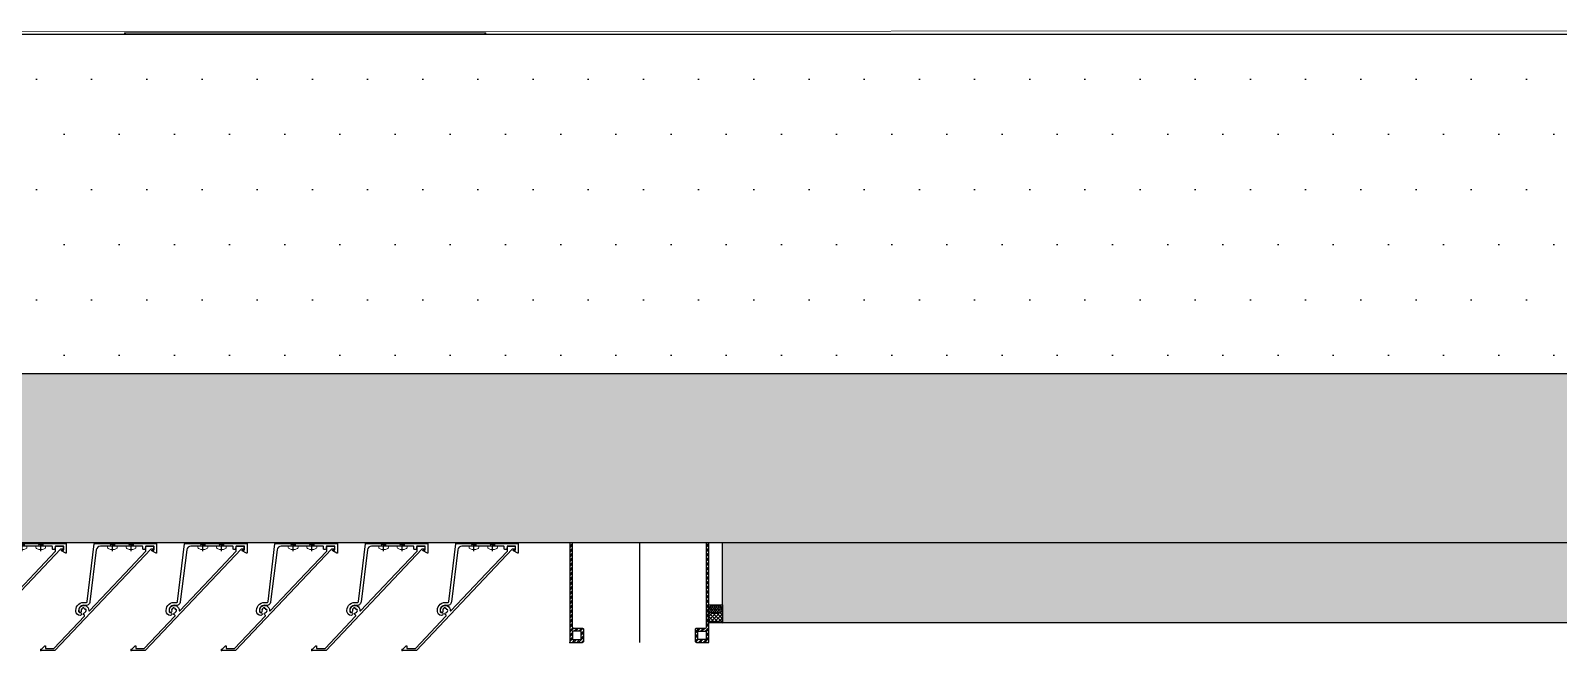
# Model space of a CAD drawing. Header units: millimetres. Extents: x 652937 to 1670132, y 1473552 to 2851037.
# Drawn here: x 706394 to 707492, y 1476758 to 1477204 of the extents above; entities that cross this region are included whole.
import ezdxf

# ---------------------------------------------------------------- set-up
doc = ezdxf.new("R2010")
doc.units = ezdxf.units.MM
doc.set_wipeout_variables(frame=1)
for name, pattern in [('CENTER', [50.8, 31.75, -6.35, 6.35, -6.35]), ('HIDDEN', [0.375, 0.25, -0.125]), ('XKITLINE00', [0]), ('XKITLINE02', [4, 2, -2])]:
    doc.linetypes.add(name, pattern=pattern)
for name, color, linetype in [('000 - CONCRETE_COL_HATCH_', 7, 'Continuous'), ('000 - CONCRETE_COL_WIPEOUT_', 7, 'Continuous'), ('000 - CONCRETE_WALL_MAIN_COLOR_4', 7, 'Continuous'), ('000 - EXISTING_PRECAST_MAIN_COLOR_1', 7, 'Continuous'), ('000 - STRUCTURE_STEEL_ACCESORIES_SUB_COLOR_3', 7, 'Continuous'), ('010 - ASPG_ACCESSORIES_CUT_COLOR_1', 7, 'Continuous'), ('010 - ASPG_ACCESSORIES_HATCH_', 7, 'Continuous'), ('010 - ASPG_ACCESSORIES_MAIN_COLOR_1', 7, 'Continuous'), ('010 - ASPG_ACCESSORIES_SUB_COLOR_1', 7, 'Continuous'), ('010 - ASPG_EXTR_MAIN_COLOR_2', 7, 'Continuous'), ('010 - ASPG_FLASHING_HATCH_', 7, 'Continuous'), ('010 - ASPG_FLASHING_MAIN_COLOR_2', 7, 'Continuous'), ('010 - ASPG_FLASHING_MAIN_COLOR_4', 7, 'Continuous'), ('010 - ASPG_FLASHING_WIPEOUT_', 7, 'Continuous'), ('010 - ASPG_FLASING_WIPEOUT_', 7, 'Continuous'), ('010 - ASPG_FRAMING_CUT_COLOR_4', 7, 'Continuous'), ('010 - ASPG_FRAMING_HATCH_', 7, 'Continuous'), ('010 - ASPG_FRAMING_MAIN_COLOR_2', 7, 'Continuous'), ('010 - ASPG_FRAMING_SUB_COLOR_2', 7, 'Continuous'), ('010 - ASPG_FRAMING_WIPEOUT_', 7, 'Continuous'), ('BOLT & SCREW', 7, 'Continuous'), ('Center Line', 7, 'CENTER'), ('tube-stopper', 7, 'Continuous')]:
    doc.layers.add(name, color=color, linetype=linetype)
for name, color, linetype, plot in [('000 - STRUCTURE_STEEL_ACCESORIES_DEF_SUB', 7, 'Continuous', False), ('010 - ASPG_ACCESSORIES_DEF_SUB', 7, 'Continuous', False), ('010 - ASPG_EXTR_DEF_SUB', 7, 'Continuous', False), ('010 - ASPG_FRAMING_DEF_SUB', 7, 'Continuous', False)]:
    doc.layers.add(name, color=color, linetype=linetype, plot=plot)
for name, color, linetype, lineweight in [('12-GRID', 7, 'CENTER', 13), ('9-SCREW', 7, 'Continuous', 9), ('A-WALL', 7, 'Continuous', 25), ('Bolt', 7, 'Continuous', 0), ('Part', 7, 'Continuous', 0), ('SCREW', 7, 'Continuous', 5)]:
    doc.layers.add(name, color=color, linetype=linetype, lineweight=lineweight)

# ---------------------------------------------------------------- blocks, each defined once
blk = doc.blocks.new('3')
at = {"layer": 'Bolt', "color": 7, "linetype": 'XKITLINE00', "lineweight": 0}
for p, q in [((-192.8902, 12.2237), (-192.8902, 12.1771)), ((-192.9602, 12.1537), (-192.9135, 12.1537)), ((-192.8202, 12.1537), (-192.8668, 12.1537)), ((-192.8902, 12.0837), (-192.8902, 12.1303)), ((-193.4476, 11.9737), (-193.4476, 11.9271)), ((-193.4476, 11.9737), (-193.4476, 11.9271)), ((-193.5176, 11.9037), (-193.471, 11.9037)), ((-193.5176, 11.9037), (-193.471, 11.9037)), ((-193.4476, 11.8337), (-193.4476, 11.8803)), ((-193.4476, 11.8337), (-193.4476, 11.8803)), ((-193.3776, 11.9037), (-193.4242, 11.9037)), ((-193.3776, 11.9037), (-193.4242, 11.9037)), ((-193.4476, 11.6737), (-193.4476, 11.6271)), ((-193.4476, 11.6737), (-193.4476, 11.6271)), ((-193.5176, 11.6037), (-193.471, 11.6037)), ((-193.5176, 11.6037), (-193.471, 11.6037)), ((-193.3776, 11.6037), (-193.4242, 11.6037)), ((-193.3776, 11.6037), (-193.4242, 11.6037)), ((-193.4476, 11.5337), (-193.4476, 11.5803)), ((-193.4476, 11.5337), (-193.4476, 11.5803)), ((-192.8902, 11.4237), (-192.8902, 11.3771)), ((-192.9602, 11.3537), (-192.9135, 11.3537)), ((-192.8902, 11.2837), (-192.8902, 11.3303)), ((-192.8202, 11.3537), (-192.8668, 11.3537))]:
    blk.add_line(p, q, dxfattribs=at)
at = {"layer": 'Bolt', "color": 7, "linetype": 'XKITLINE02', "lineweight": 0}
for p, q in [((-192.8902, 11.6991), (-192.8902, 11.9137)), ((-192.9877, 11.7687), (-192.9877, 11.7937)), ((-192.9252, 11.7387), (-192.9252, 11.7687)), ((-192.8552, 11.7387), (-192.8552, 11.7687)), ((-192.7927, 11.7687), (-192.7927, 11.7937))]:
    blk.add_line(p, q, dxfattribs=at)
at = {"layer": 'Part', "color": 7, "linetype": 'HIDDEN', "lineweight": 0, "ltscale": 5}
for p, q in [((-193.7217, 17.1122), (-193.7213, 10.3788)), ((-193.1767, 17.1122), (-193.1763, 10.3788))]:
    blk.add_line(p, q, dxfattribs=at)
at = {"layer": 'Part', "color": 7, "linetype": 'HIDDEN', "lineweight": 0}
for p, q in [((-193.2652, 12.4037), (-193.1652, 12.3037)), ((-193.1652, 11.2037), (-193.2652, 11.1037))]:
    blk.add_line(p, q, dxfattribs=at)
at = {"layer": 'Part', "color": 7, "lineweight": 0}
for p, q in [((-192.6152, 12.3037), (-192.5152, 12.4037)), ((-193.0402, 11.7937), (-192.7402, 11.7937)), ((-192.5152, 11.1037), (-192.6152, 11.2037))]:
    blk.add_line(p, q, dxfattribs=at)
at = {"layer": 'Part', "color": 7, "linetype": 'XKITLINE02', "lineweight": 0}
for p, q in [((-193.7476, 11.7687), (-193.1652, 11.7687)), ((-193.2832, 11.7687), (-193.2832, 11.7387)), ((-193.0402, 11.7687), (-192.7402, 11.7687)), ((-193.7476, 11.7387), (-193.1652, 11.7387))]:
    blk.add_line(p, q, dxfattribs=at)
at = {"layer": 'Part', "color": 7, "lineweight": 0}
for points in [[(-193.7613, 10.3788), (-193.7617, 17.1122), (-193.1367, 17.1122), (-193.1363, 10.3788)], [(-193.1652, 11.2037), (-193.1652, 12.3037), (-192.6152, 12.3037), (-192.6152, 11.2037)], [(-192.6802, 12.0037), (-192.6802, 11.7687), (-193.1002, 11.7687), (-193.1002, 12.0037), (-193.1402, 12.0037), (-193.1402, 11.5037), (-193.1002, 11.5037), (-193.1002, 11.7387), (-192.6802, 11.7387), (-192.6802, 11.5037), (-192.6402, 11.5037), (-192.6402, 12.0037)]]:
    blk.add_lwpolyline(points, close=True, dxfattribs=at)
at = {"layer": 'Part', "color": 7, "linetype": 'HIDDEN', "lineweight": 0}
blk.add_lwpolyline([(-193.1367, 11.1037), (-193.2652, 11.1037), (-193.2652, 12.4037), (-193.1366, 12.4037)], dxfattribs=at)
at = {"layer": 'Part', "color": 7, "lineweight": 0}
for points in [[(-193.1366, 12.4037), (-192.5152, 12.4037), (-192.5152, 11.1037), (-193.1367, 11.1037)], [(-192.7402, 11.7687), (-192.7402, 12.0687), (-193.0402, 12.0687), (-193.0402, 11.7687)]]:
    blk.add_lwpolyline(points, dxfattribs=at)
at = {"layer": 'Part', "color": 7, "linetype": 'XKITLINE02', "lineweight": 0}
blk.add_lwpolyline([(-193.1652, 11.5037), (-193.7476, 11.5037), (-193.7476, 12.0037), (-193.1652, 12.0037)], dxfattribs=at)
blk = doc.blocks.new('*U8395')
at = {"color": 7}
blk.add_wipeout([(740, 75), (740, -75), (-740, -75), (-740, 75)], dxfattribs=at).dxf.layer = '000 - CONCRETE_COL_WIPEOUT_'
at = {"layer": '000 - CONCRETE_COL_HATCH_'}
h = blk.add_hatch(dxfattribs=at)
h.set_pattern_fill('AR-CONC', scale=0.05, style=0)
h.paths.add_polyline_path([(-740, -75), (-740, 75), (740, 75), (740, -75)])
at = {"layer": '000 - CONCRETE_WALL_MAIN_COLOR_4', "color": 7}
blk.add_lwpolyline([(-740, -75), (-740, 75), (740, 75), (740, -75), (-740, -75)], close=True, dxfattribs=at)
blk = doc.blocks.new('W-1-PP18-ST_ENT3_REV02_20260413-050421_PP18_ENT3_MAIN_PLAN')
at = {"layer": '000 - EXISTING_PRECAST_MAIN_COLOR_1', "color": 7, "linetype": 'HIDDEN', "lineweight": 0, "ltscale": 8}
for p, q in [((6963.7, -15500), (6763.7, -15500)), ((6763.7, -15500), (6763.7, -15700)), ((6963.7, -15700), (6963.7, -15500)), ((6888.7, -15585), (6838.7, -15585)), ((6838.7, -15585), (6838.7, -15725)), ((6843.7, -15585), (6843.7, -15725)), ((6888.7, -15585), (6888.7, -15725)), ((6763.7, -15700), (6963.7, -15700)), ((6763.7, -15735), (6763.7, -15725)), ((6763.7, -15725), (6963.7, -15725)), ((6888.7, -15725), (6838.7, -15725)), ((6963.7, -15735), (6963.7, -15725)), ((6763.7, -15735), (6963.7, -15735))]:
    blk.add_line(p, q, dxfattribs=at)
at = {"layer": 'A-WALL', "color": 7, "lineweight": 13}
blk.add_lwpolyline([(5167.1, -15449.9), (8202.6, -15449.1)], dxfattribs=at)
at = {"layer": 'A-WALL', "color": 7, "linetype": 'HIDDEN', "lineweight": 13, "ltscale": 8}
blk.add_lwpolyline([(8202.5, -15699.9), (5167.4, -15700)], dxfattribs=at)
at = {"layer": 'Part', "color": 7, "linetype": 'HIDDEN', "lineweight": 0, "ltscale": 8}
blk.add_lwpolyline([(8043.7, -15875), (6563.7, -15875), (6563.7, -15725), (8043.7, -15725)], close=True, dxfattribs=at)
at = {"color": 7, "xscale": 200.000000000001, "yscale": 200.000000000001, "zscale": 200.000000000001, "rotation": 90}
blk.add_blockref('3', (8614.4, 23052.3), dxfattribs=at)
at = {"color": 7}
blk.add_blockref('*U8395', (7303.7, -15800), dxfattribs=at)
blk = doc.blocks.new('*U9351')
at = {"layer": '12-GRID', "color": 7, "linetype": 'CENTER'}
for p, q in [((0, -6.2), (0, 2.2)), ((-4.2, -2), (4.2, -2))]:
    blk.add_line(p, q, dxfattribs=at)
at = {"layer": 'BOLT & SCREW', "color": 7}
for p, q in [((-0.6, -1.8), (-1.8, -1.6)), ((-0.6, -2.2), (-1.8, -2.4)), ((-0.5, -1.8), (-0.9, -1.6)), ((-0.5, -2.2), (-0.9, -2.4)), ((-0.2, -1.4), (-0.4, -0.2)), ((-0.2, -1.5), (-0.4, -1.1)), ((-0.2, -2.5), (-0.4, -2.9)), ((-0.2, -2.6), (-0.4, -3.8)), ((0.2, -1.4), (0.4, -0.2)), ((0.2, -1.5), (0.4, -1.1)), ((0.4, -2.9), (0.2, -2.5)), ((0.2, -2.6), (0.4, -3.8)), ((0.5, -1.8), (0.9, -1.6)), ((0.5, -2.2), (0.9, -2.4)), ((0.6, -1.8), (1.8, -1.6)), ((0.6, -2.2), (1.8, -2.4))]:
    blk.add_line(p, q, dxfattribs=at)
for points in [[(-1.8, -1.6), (-0.9, -1.6, 0.414214), (-0.4, -1.1), (-0.4, -0.2), (0.4, -0.2), (0.4, -1.1, 0.414214), (0.9, -1.6), (1.8, -1.6), (1.8, -2.4), (0.9, -2.4, 0.414214), (0.4, -2.9), (0.4, -3.8), (-0.4, -3.8), (-0.4, -2.9, 0.414214), (-0.9, -2.4), (-1.8, -2.4)], [(0.2, -2.5, -0.414214), (0.5, -2.2), (0.6, -2.2), (0.6, -1.8), (0.5, -1.8, -0.414214), (0.2, -1.5), (0.2, -1.4), (-0.2, -1.4), (-0.2, -1.5, -0.414214), (-0.5, -1.8), (-0.6, -1.8), (-0.6, -2.2), (-0.5, -2.2, -0.414214), (-0.2, -2.5), (-0.2, -2.6), (0.2, -2.6)]]:
    blk.add_lwpolyline(points, format="xyb", close=True, dxfattribs=at)
blk.add_circle((0, -2), 3.5, dxfattribs=at)
blk = doc.blocks.new('000_ASPG_TYP_FILES_20260218-010703_FRAME_EXTR_')
at = {"layer": '010 - ASPG_FRAMING_HATCH_'}
h = blk.add_hatch(dxfattribs=at)
h.set_pattern_fill('ANSI32', scale=0.1, angle=180)
edge = h.paths.add_edge_path()
edge.add_line((2, 16), (2, 2))
edge.add_line((2, 2), (39.7, 2))
edge.add_arc((39.7, 1.7), 0.3, 0, 90, ccw=False)
edge.add_line((40, 1.7), (40, 0.3))
edge.add_arc((39.7, 0.3), 0.3, -90, 0, ccw=False)
edge.add_line((39.7, 0), (0.3, 0))
edge.add_arc((0.3, 0.3), 0.3, 180, 270, ccw=False)
edge.add_line((0, 0.3), (0, 17.7))
edge.add_arc((0.3, 17.7), 0.3, 90, 180, ccw=False)
edge.add_line((0.3, 18), (22.6, 18))
edge.add_arc((22.6, 18.5), 0.5, 270, 380.2095)
edge.add_arc((26.2, 19.8), 3.35, 182.0638, 200.2095, ccw=False)
edge.add_arc((23.6, 19.7), 0.76, 2.0638, 182.0638, ccw=False)
edge.add_arc((26.2, 19.8), 1.83, 182.0638, 447.9362)
edge.add_arc((26.3, 22.4), 0.76, 87.9362, 267.9362, ccw=False)
edge.add_arc((26.2, 19.8), 3.35, 69.7905, 87.9362, ccw=False)
edge.add_arc((27.5, 23.4), 0.5, 249.7905, 360)
edge.add_line((28, 23.4), (28, 26.7))
edge.add_line((28, 26.7), (28.5, 27.2))
edge.add_line((28.5, 27.2), (28, 27.7))
edge.add_line((28, 27.7), (28, 38.6))
edge.add_line((28, 38.6), (28.5, 39.1))
edge.add_line((28.5, 39.1), (28, 39.6))
edge.add_line((28, 39.6), (28, 42.9))
edge.add_arc((27.5, 42.9), 0.5, 0, 110.2095)
edge.add_arc((26.2, 46.5), 3.35, 272.0638, 290.2095, ccw=False)
edge.add_arc((26.3, 43.9), 0.76, 92.0638, 272.0638, ccw=False)
edge.add_arc((26.2, 46.5), 1.83, 272.0638, 537.9362)
edge.add_arc((23.6, 46.6), 0.76, 177.9362, 357.9362, ccw=False)
edge.add_arc((26.2, 46.5), 3.35, 159.7905, 177.9362, ccw=False)
edge.add_arc((22.6, 47.8), 0.5, 339.7905, 450)
edge.add_line((22.6, 48.3), (0.3, 48.3))
edge.add_arc((0.3, 48.6), 0.3, 180, 270, ccw=False)
edge.add_line((0, 48.6), (0, 60))
edge.add_arc((0.3, 60), 0.3, 90, 180, ccw=False)
edge.add_line((0.3, 60.3), (5, 60.3))
edge.add_line((5, 60.3), (5, 65))
edge.add_arc((5.3, 65), 0.3, 90, 180, ccw=False)
edge.add_line((5.3, 65.3), (30, 65.3))
edge.add_line((30, 65.3), (30, 63.6))
edge.add_arc((29.7, 63.6), 0.3, -90, 0, ccw=False)
edge.add_line((29.7, 63.3), (7.3, 63.3))
edge.add_arc((7.3, 63), 0.3, 90, 180)
edge.add_line((7, 63), (7, 58.3))
edge.add_line((7, 58.3), (2.3, 58.3))
edge.add_arc((2.3, 58), 0.3, 90, 180)
edge.add_line((2, 58), (2, 50.6))
edge.add_arc((2.3, 50.6), 0.3, 180, 270)
edge.add_line((2.3, 50.3), (29.7, 50.3))
edge.add_arc((29.7, 50), 0.3, 0, 90, ccw=False)
edge.add_line((30, 50), (30, 26.7))
edge.add_line((30, 26.7), (30, 16.3))
edge.add_arc((29.7, 16.3), 0.3, -90, 0, ccw=False)
edge.add_line((29.7, 16), (2, 16))
at = {"layer": '010 - ASPG_FRAMING_CUT_COLOR_4', "color": 7}
blk.add_lwpolyline([(2, 16), (2, 2), (39.7, 2, -0.414214), (40, 1.7), (40, 0.3, -0.414214), (39.7, 0), (0.3, 0, -0.414214), (0, 0.3), (0, 17.7, -0.414214), (0.3, 18), (22.6, 18, 0.52173), (23, 18.7, -0.079342), (22.8, 19.7, -1), (24.3, 19.8, 2.296346), (26.2, 21.7, -1), (26.3, 23.2, -0.079342), (27.3, 23, 0.52173), (28, 23.4), (28, 26.7), (28.5, 27.2), (28, 27.7), (28, 38.6), (28.5, 39.1), (28, 39.6), (28, 42.9, 0.52173), (27.3, 43.3, -0.079342), (26.3, 43.1, -1), (26.2, 44.6, 2.296346), (24.3, 46.5, -1), (22.8, 46.6, -0.079342), (23, 47.6, 0.52173), (22.6, 48.3), (0.3, 48.3, -0.414214), (0, 48.6), (0, 60, -0.414214), (0.3, 60.3), (5, 60.3), (5, 65, -0.414214), (5.3, 65.3), (30, 65.3), (30, 63.6, -0.414214), (29.7, 63.3), (7.3, 63.3, 0.414214), (7, 63), (7, 58.3), (2.3, 58.3, 0.414214), (2, 58), (2, 50.6, 0.414214), (2.3, 50.3), (29.7, 50.3, -0.414214), (30, 50), (30, 26.7), (30, 16.3, -0.414214), (29.7, 16)], format="xyb", close=True, dxfattribs=at)
at = {"color": 7}
for p in [(26.2, 48.5), (26.2, 21.8)]:
    blk.add_blockref('*U9351', p, dxfattribs=at)
blk = doc.blocks.new('000_ASPG_TYP_FILES_FRAMING_EXTR_BREAKLINE_TYPE_2')
at = {"layer": '010 - ASPG_FRAMING_HATCH_', "transparency": 33554585}
h = blk.add_hatch(dxfattribs=at)
h.set_pattern_fill('ANSI32', scale=0.25)
h.paths.add_polyline_path([(131, 91, 0.414214), (132, 90), (140, 90, 0.414214), (141, 91), (141, 100), (2, 100), (2, 125), (0, 125), (0, 99, 0.414214), (1, 98), (63, 98, -0.414214), (64, 97), (64, 3, -0.414214), (63, 2), (0, 2), (0, 0), (141, 0), (141, 9, 0.414214), (140, 10), (132, 10, 0.414214), (131, 9), (131, 3, -0.414214), (130, 2), (67, 2, -0.414214), (66, 3), (66, 97, -0.414214), (67, 98), (130, 98, -0.414214), (131, 97)])
h.paths.add_polyline_path([(133, 92), (133, 98), (139, 98), (139, 92)], flags=16)
h.paths.add_polyline_path([(133, 8), (139, 8), (139, 2), (133, 2)], flags=16)
at = {"layer": '010 - ASPG_FRAMING_HATCH_'}
h = blk.add_hatch(dxfattribs=at)
h.set_pattern_fill('ANSI37', scale=0.595498, angle=-90)
h.set_pattern_definition([(315, (1257419.1929, -519973.9224), (1.3369313545, 1.3369313545), []), (45, (1257419.1929, -519973.9224), (-1.3369313545, 1.3369313545), [])])
edge = h.paths.add_edge_path()
edge.add_ellipse((11.5, 105), major_axis=(0, -5), ratio=0.644482, start_angle=180, end_angle=360, ccw=False)
edge.add_line((11.5, 110), (2, 110))
edge.add_arc((-7.9, 105), 11.1, -26.7963, 26.7963, ccw=False)
edge.add_line((2, 100), (11.5, 100))
h = blk.add_hatch(dxfattribs=at)
h.set_pattern_fill('HONEY', scale=0.238199, angle=-90)
h.set_pattern_definition([(270, (1257419.4425, -519993.9224), (0.65495992507, -1.1344238721), [0.7562825814, -1.5125651628]), (30, (1257419.4425, -519993.9224), (0.65495992936, 1.1344238696), [0.7562825814, -1.5125651628]), (330, (1257419.4425, -519993.9224), (1.30991985442, -2.48e-09), [-1.5125651628, 0.7562825814])])
edge = h.paths.add_edge_path()
edge.add_ellipse((11.8, 105), major_axis=(0, -5), ratio=0.644482, start_angle=0, end_angle=360, ccw=False)
h = blk.add_hatch(dxfattribs=at)
h.set_pattern_fill('HONEY', scale=0.238199, angle=-90)
h.set_pattern_definition([(270, (1257419.24324, -519991.6224), (0.65495992507, -1.1344238721), [0.7562825814, -1.5125651628]), (30, (1257419.24324, -519991.6224), (0.65495992936, 1.1344238696), [0.7562825814, -1.5125651628]), (330, (1257419.24324, -519991.6224), (1.30991985442, -2.48e-09), [-1.5125651628, 0.7562825814])])
edge = h.paths.add_edge_path()
edge.add_ellipse((57.5, 105), major_axis=(0, -5), ratio=0.644482, start_angle=0, end_angle=360)
h = blk.add_hatch(dxfattribs=at)
h.set_pattern_fill('ANSI37', scale=0.595498, angle=-90)
h.set_pattern_definition([(315, (1257419.4929, -519971.6224), (1.3369313545, 1.3369313545), []), (45, (1257419.4929, -519971.6224), (-1.3369313545, 1.3369313545), [])])
edge = h.paths.add_edge_path()
edge.add_ellipse((57.8, 105), major_axis=(0, -5), ratio=0.644482, start_angle=0, end_angle=180)
edge.add_line((57.8, 110), (62, 110))
edge.add_arc((62, 110.3), 0.3, -90, 0)
edge.add_line((62.3, 110.3), (62.3, 111))
edge.add_line((62.3, 111), (61.8, 111.5))
edge.add_line((61.8, 111.5), (62.3, 112))
edge.add_line((62.3, 112), (61.8, 112.5))
edge.add_line((61.8, 112.5), (62.3, 113))
edge.add_line((62.3, 113), (61.8, 113.5))
edge.add_line((61.8, 113.5), (62.3, 114))
edge.add_line((62.3, 114), (62.3, 115))
edge.add_line((62.3, 115), (63.3, 115))
edge.add_line((63.3, 115), (63.8, 115.5))
edge.add_line((63.8, 115.5), (64.3, 115))
edge.add_line((64.3, 115), (64.8, 115.5))
edge.add_line((64.8, 115.5), (65.3, 115))
edge.add_line((65.3, 115), (65.8, 115.5))
edge.add_line((65.8, 115.5), (66.3, 115))
edge.add_line((66.3, 115), (67, 115))
edge.add_arc((67, 115.3), 0.3, -90, 0)
edge.add_line((67.3, 115.3), (67.3, 110))
edge.add_arc((77.2, 105), 11.1, 153.2037, 206.7963)
edge.add_line((67.3, 100), (57.8, 100))
at = {"color": 7}
blk.add_point((141, 100), dxfattribs=at)
at = {"layer": '010 - ASPG_FRAMING_CUT_COLOR_4', "color": 7}
blk.add_lwpolyline([(0, 0), (0, 2), (63, 2, 0.414214), (64, 3), (64, 97, 0.414214), (63, 98), (1, 98, -0.414214), (0, 99), (0, 125), (2, 125), (2, 100), (141, 100), (141, 91, -0.414214), (140, 90), (132, 90, -0.414214), (131, 91), (131, 97, 0.414214), (130, 98), (67, 98, 0.414214), (66, 97), (66, 3, 0.414214), (67, 2), (130, 2, 0.414214), (131, 3), (131, 9, -0.414214), (132, 10), (140, 10, -0.414214), (141, 9), (141, 0)], format="xyb", close=True, dxfattribs=at)
for points in [[(139, 98), (139, 92), (133, 92), (133, 98)], [(139, 2), (139, 8), (133, 8), (133, 2)]]:
    blk.add_lwpolyline(points, close=True, dxfattribs=at)
at = {"layer": '010 - ASPG_FRAMING_DEF_SUB', "color": 7, "transparency": 33554457}
blk.add_line((0, 50), (141, 50), dxfattribs=at)
for points in [[(2, 100), (15, 100), (15, 110), (2, 110)], [(54.3, 100), (67.3, 100), (67.3, 115.5), (54.3, 115.5)]]:
    blk.add_lwpolyline(points, close=True, dxfattribs=at)
at = {"layer": '010 - ASPG_FRAMING_SUB_COLOR_2', "color": 7}
for points in [[(11.8, 100), (2, 100, 0.238199), (2, 110), (11.8, 110)], [(57.5, 100), (67.3, 100, -0.238199), (67.3, 110), (67.3, 115.3, -0.414214), (67, 115), (66.3, 115), (65.8, 115.5), (65.3, 115), (64.8, 115.5), (64.3, 115), (63.8, 115.5), (63.3, 115), (62.3, 115), (62.3, 114), (61.8, 113.5), (62.3, 113), (61.8, 112.5), (62.3, 112), (61.8, 111.5), (62.3, 111), (62.3, 110.3, -0.414214), (62, 110), (57.5, 110)]]:
    blk.add_lwpolyline(points, format="xyb", dxfattribs=at)
at = {"layer": '010 - ASPG_FRAMING_SUB_COLOR_2', "color": 7, "extrusion": (0, 0, -1)}
blk.add_ellipse((11.8, 105), major_axis=(0, -5), ratio=0.644482, dxfattribs=at)
at = {"layer": '010 - ASPG_FRAMING_SUB_COLOR_2', "color": 7}
blk.add_ellipse((57.5, 105), major_axis=(0, -5), ratio=0.644482, dxfattribs=at)
blk = doc.blocks.new('PZG35-9D5')
at = {"layer": 'Center Line', "color": 7}
blk.add_line((0, 3.7), (0, -10.5), dxfattribs=at)
at = {"layer": 'SCREW', "color": 7}
for p, q in [((-1.4, 0), (-1.4, -1.1)), ((1.4, 0), (1.4, -0.6)), ((-1.9, -1.4), (1.9, -0.9)), ((-1.9, -1.4), (-1.4, -1.1)), ((-1.9, -1.4), (-1.4, -1.7)), ((-1.9, -2.7), (1.9, -2.2)), ((-1.9, -2.7), (-1.4, -2.4)), ((-1.9, -2.7), (-1.4, -3)), ((-1.9, -4), (-1.4, -3.7)), ((-1.9, -4), (-1, -3.9)), ((-1.9, -4), (-1.4, -4.3)), ((-1.4, -1.1), (1.4, -0.6)), ((-1.4, -1.7), (1.4, -1.2)), ((-1.4, -1.7), (-1.4, -2.4)), ((-1.4, -2.4), (1.4, -1.9)), ((-1.4, -3), (1.4, -2.5)), ((-1.4, -3), (-1.4, -3.7)), ((-1.4, -3.7), (-0.8, -3.6)), ((-1.4, -4.3), (-1.4, -8.1)), ((-1.4, -4.3), (-1.2, -4.3)), ((0, -9.5), (-1.4, -8.1)), ((0, -9.5), (1.4, -8.1)), ((0.6, -3.3), (1.4, -3.2)), ((0.7, -3.7), (1.9, -3.5)), ((0.7, -3.9), (1.4, -3.8)), ((0.7, -4.6), (1.4, -4.5)), ((0.7, -5), (1.9, -4.8)), ((0.7, -5.2), (1.4, -5.1)), ((1.9, -0.9), (1.4, -0.6)), ((1.9, -0.9), (1.4, -1.2)), ((1.4, -1.2), (1.4, -1.9)), ((1.9, -2.2), (1.4, -1.9)), ((1.9, -2.2), (1.4, -2.5)), ((1.4, -2.5), (1.4, -3.2)), ((1.9, -3.5), (1.4, -3.2)), ((1.9, -3.5), (1.4, -3.8)), ((1.4, -3.8), (1.4, -4.5)), ((1.9, -4.8), (1.4, -4.5)), ((1.9, -4.8), (1.4, -5.1)), ((1.4, -5.1), (1.4, -8.1))]:
    blk.add_line(p, q, dxfattribs=at)
blk.add_lwpolyline([(0, -9.5), (0.7, -5.2), (0.7, -3.6, 0.417657), (0.4, -3.3, 0.108102), (-0.8, -3.6), (-1.4, -4.7)], format="xyb", dxfattribs=at)
blk = doc.blocks.new('*U9352')
at = {"layer": 'SCREW', "color": 7}
blk.add_lwpolyline([(3, 1.8, 0.09906), (0.8, 2.5), (0.8, 2.3), (-0.8, 2.3), (-0.8, 2.5, 0.09906), (-3, 1.8, 0.266588), (-3.5, 1), (-3.5, 0.2, 0.414214), (-3.3, 0), (3.3, 0, 0.414214), (3.5, 0.2), (3.5, 1, 0.266588)], format="xyb", close=True, dxfattribs=at)
blk.add_blockref('PZG35-9D5', (0, 0), dxfattribs=at)
blk = doc.blocks.new('*U9355')
at = {"color": 7}
blk.add_point((0, 0), dxfattribs=at)
at = {"layer": '010 - ASPG_ACCESSORIES_MAIN_COLOR_1', "color": 7}
blk.add_lwpolyline([(-39.7, -0.6, 0.414214), (-40, -0.9), (-40, -7.4, 0.57735), (-39.7, -7.6), (-36.6, -5.8, 0.767327), (-36.8, -5.3), (-37.9, -5.3, -0.414214), (-38.2, -5), (-38.2, -2.8, -0.414214), (-38, -2.6), (-32.2, -2.6, -0.388879), (-32, -2.8), (-31.8, -4.3, 0.388879), (-31.3, -4.8), (-30.3, -4.8, 0.414214), (-30, -4.5), (-30, -2.9, -0.414214), (-29.7, -2.6), (0.4, -2.6, -0.378969), (3.4, -5.2), (8, -42.5, 0.446593), (11.6, -45.1, -0.489802), (16.1, -48.7), (16.1, -49.4, -0.18248), (15.8, -50, -0.267949), (15.3, -50.2, 1.122115), (15.1, -52.3, 0.405004), (18.1, -49.4), (18.1, -48.7, 0.489805), (11.2, -43.1, -0.446597), (9.9, -42.3), (4.9, -0.8, 0.364176), (4.6, -0.6)], format="xyb", close=True, dxfattribs=at)
at = {"layer": '010 - ASPG_EXTR_DEF_SUB', "color": 7}
for p in [(-40, -0.5), (43.4, -76.9), (43.4, -77.5)]:
    blk.add_point(p, dxfattribs=at)
at = {"layer": '010 - ASPG_EXTR_MAIN_COLOR_2', "color": 7}
blk.add_lwpolyline([(11.4, -48.2), (11.5, -47.4), (12.2, -47.6), (12.3, -46.8, -0.535538), (14.2, -49.2, 0.991572), (15.7, -49.6, 1.157025), (8.8, -48.8, -0.688558), (8.3, -49), (-17.1, -22.2), (-32.3, -6.1), (-32.3, -2.9, 0.414312), (-32.6, -2.6), (-37.5, -2.6, 0.414116), (-37.8, -2.9), (-37.8, -4.3, 0.414214), (-37.5, -4.6), (-36, -4.6, -0.205895), (-35.8, -4.7), (33.2, -77.5), (43.1, -77.5, 0.668179), (43.4, -77), (40.5, -74.2, 0.668179), (40, -74.4), (40, -76), (33.9, -76), (11.9, -52.8, -0.558354), (12.1, -52, 0.766275), (12, -50.4, -0.438583), (10.7, -48.1)], format="xyb", close=True, dxfattribs=at)
at = {"layer": 'SCREW', "color": 7, "rotation": 180}
for p in [(-21.6, -2.5), (-8.2, -2.5)]:
    blk.add_blockref('*U9352', p, dxfattribs=at)
blk = doc.blocks.new('*U6673')
at = {"color": 7}
blk.add_wipeout([(1654, 4), (60, 4), (60, 69.3), (1654, 69.3)], dxfattribs=at).dxf.layer = '010 - ASPG_FRAMING_WIPEOUT_'
at = {"layer": '010 - ASPG_FRAMING_MAIN_COLOR_2', "color": 7}
blk.add_lwpolyline([(1624, 69.3), (90, 69.3), (90, 6), (1624, 6)], close=True, dxfattribs=at)
at = {"layer": '010 - ASPG_FRAMING_SUB_COLOR_2', "color": 7}
for points in [[(1654, 4), (60, 4), (60, 69.3), (1654, 69.3)], [(60, 2), (60, 4), (1654, 4), (1654, 2)]]:
    blk.add_lwpolyline(points, close=True, dxfattribs=at)
at = {"color": 7}
for name, p, rotation in [('*U9355', (1261.8, 69.3), 180), ('*U9355', (1326.8, 69.3), 180), ('*U9355', (1391.8, 69.3), 180), ('*U9355', (1456.8, 69.3), 180), ('*U9355', (1521.8, 69.3), 180), ('*U9355', (1586.8, 69.3), 180), ('000_ASPG_TYP_FILES_FRAMING_EXTR_BREAKLINE_TYPE_2', (1764, 0), 89.99999999999999)]:
    blk.add_blockref(name, p, dxfattribs=dict(at, rotation=rotation))
at = {"color": 7, "xscale": -1}
blk.add_blockref('000_ASPG_TYP_FILES_20260218-010703_FRAME_EXTR_', (1654, 4), dxfattribs=at)
blk = doc.blocks.new('W-1-PP18-ST_ENT3_REV02_20260413-054934_PP18_ENT3_ASPG_MAIN_PL')
at = {"color": 7, "xscale": -1, "rotation": 180}
blk.add_blockref('*U6673', (4790, -15748), dxfattribs=at)
blk = doc.blocks.new('010 - ASPG_ACCESSORIES_SLICON_SEALANT_CUT-VIEW')
at = {"layer": '010 - ASPG_ACCESSORIES_HATCH_'}
h = blk.add_hatch(dxfattribs=at)
h.set_pattern_fill('HONEY', scale=0.238199)
h.set_pattern_definition([(360, (-201291.0811, 911815.7646), (1.1344238721, 0.65495992507), [0.7562825814, -1.5125651628]), (120, (-201291.0811, 911815.7646), (-1.1344238696, 0.65495992936), [0.7562825814, -1.5125651628]), (60, (-201291.0811, 911815.7646), (2.5e-09, 1.30991985442), [-1.5125651628, 0.7562825814])])
edge = h.paths.add_edge_path()
edge.add_ellipse((-9.8, -5), major_axis=(0, -5), ratio=0.644482, start_angle=0, end_angle=360)
h = blk.add_hatch(dxfattribs=at)
h.set_pattern_fill('ANSI37', scale=0.595498)
h.set_pattern_definition([(45, (-201311.081, 911815.515), (-1.3369313545, 1.3369313545), []), (135, (-201311.081, 911815.515), (-1.3369313545, -1.3369313545), [])])
edge = h.paths.add_edge_path()
edge.add_ellipse((-9.5, -5), major_axis=(0, -5), ratio=0.644482, start_angle=0, end_angle=180)
edge.add_line((-9.5, 0), (0, 0))
edge.add_arc((9.9, -5), 11.1, 513.2037, 566.7963)
edge.add_line((0, -10), (-9.5, -10))
at = {"layer": '010 - ASPG_ACCESSORIES_CUT_COLOR_1', "color": 7}
blk.add_ellipse((-9.8, -5), major_axis=(0, -5), ratio=0.644482, dxfattribs=at)
at = {"layer": '010 - ASPG_ACCESSORIES_DEF_SUB', "color": 7, "transparency": 33554457}
blk.add_lwpolyline([(0, -10), (-13, -10), (-13, 0), (0, 0)], close=True, dxfattribs=at)
at = {"layer": '010 - ASPG_FRAMING_SUB_COLOR_2', "color": 7}
blk.add_lwpolyline([(-9.8, -10), (0, -10, -0.238199), (0, 0), (-9.8, 0)], format="xyb", dxfattribs=at)
blk = doc.blocks.new('*U8431')
at = {"layer": '12-GRID', "color": 7, "linetype": 'CENTER'}
blk.add_line((0, 6.1), (0, -18.2), dxfattribs=at)
at = {"layer": 'BOLT & SCREW', "color": 7}
for p, q in [((-5.5, 0.5), (-5.5, 0)), ((5.5, 0), (-5.5, 0)), ((-5.2, 0.9), (-4.2, 1.2)), ((5.2, 0.9), (-5.2, 0.9)), ((-4.2, 5), (-4.2, 1.2)), ((4.2, 1.2), (-4.2, 1.2)), ((3.1, 5.5), (-3.1, 5.5)), ((-2.6, 0.9), (-2.1, 1.2)), ((-2.1, 5), (-2.1, 1.2)), ((-2.1, -1.5), (-2.1, 0)), ((2.1, 5), (2.1, 1.2)), ((2.4, 0.9), (2.1, 1.2)), ((2.1, -1), (2.1, 0)), ((4.2, 5), (4.2, 1.2)), ((5.2, 0.9), (4.2, 1.2)), ((5.5, 0.5), (5.5, 0)), ((-2.7, -1.9), (2.7, -1.4)), ((-2.7, -1.9), (-2.1, -1.5)), ((-2.7, -1.9), (-2.1, -2.3)), ((-2.7, -3.7), (2.7, -3.2)), ((-2.7, -3.7), (-2.1, -3.3)), ((-2.7, -3.7), (-2.1, -4.1)), ((-2.7, -5.5), (2.7, -5)), ((-2.7, -5.5), (2.7, -5)), ((-2.7, -5.5), (-2.1, -5.1)), ((-2.7, -5.5), (-2.1, -5.1)), ((-2.7, -5.5), (-2.1, -5.9)), ((-2.7, -5.5), (-2.1, -5.9)), ((-2.7, -7.3), (2.7, -6.8)), ((-2.7, -7.3), (-2.1, -6.9)), ((-2.7, -7.3), (-2.1, -7.7)), ((-2.7, -9.1), (-2.1, -8.7)), ((-2.7, -9.1), (-1.6, -9)), ((-2.7, -9.1), (-2.1, -9.5)), ((-2.7, -10.9), (-2.1, -10.5)), ((-2.7, -10.9), (-1.8, -10.8)), ((-2.7, -10.9), (-2.1, -11.3)), ((-2.1, -1.5), (2.1, -1)), ((-2.1, -2.3), (2.1, -1.8)), ((-2.1, -3.3), (-2.1, -2.3)), ((-2.1, -3.3), (2.1, -2.8)), ((-2.1, -4.1), (2.1, -3.6)), ((-2.1, -5.1), (-2.1, -4.1)), ((-2.1, -5.1), (2.1, -4.6)), ((-2.1, -5.1), (2.1, -4.6)), ((-2.1, -5.9), (2.1, -5.4)), ((-2.1, -5.9), (2.1, -5.4)), ((-2.1, -6.9), (-2.1, -5.9)), ((-2.1, -6.9), (-2.1, -5.9)), ((-2.1, -6.9), (2.1, -6.4)), ((-2.1, -7.7), (2.1, -7.2)), ((-2.1, -8.7), (-2.1, -7.7)), ((-2.1, -8.7), (-1.1, -8.6)), ((-2.1, -9.5), (-1.6, -9.4)), ((-2.1, -10.5), (-2.1, -9.5)), ((-2.1, -10.5), (-1.8, -10.5)), ((0.4, -8.4), (2.1, -8.2)), ((0.7, -8.8), (2.7, -8.6)), ((0.7, -9.1), (2.1, -9)), ((0.7, -10.2), (2.1, -10)), ((0.7, -10.6), (2.7, -10.4)), ((0.7, -10.9), (2.1, -10.8)), ((2.7, -1.4), (2.1, -1)), ((2.7, -1.4), (2.1, -1.8)), ((2.1, -2.8), (2.1, -1.8)), ((2.7, -3.2), (2.1, -2.8)), ((2.7, -3.2), (2.1, -3.6)), ((2.1, -4.6), (2.1, -3.6)), ((2.7, -5), (2.1, -4.6)), ((2.7, -5), (2.1, -4.6)), ((2.7, -5), (2.1, -5.4)), ((2.7, -5), (2.1, -5.4)), ((2.1, -6.4), (2.1, -5.4)), ((2.1, -6.4), (2.1, -5.4)), ((2.7, -6.8), (2.1, -6.4)), ((2.7, -6.8), (2.1, -7.2)), ((2.1, -8.2), (2.1, -7.2)), ((2.7, -8.6), (2.1, -8.2)), ((2.7, -8.6), (2.1, -9)), ((2.1, -10), (2.1, -9)), ((2.7, -10.4), (2.1, -10)), ((2.7, -10.4), (2.1, -10.8)), ((2.1, -10.8), (2.1, -15.6)), ((-2.1, -11.3), (-1.9, -11.2)), ((-2.1, -12.4), (-2.1, -11.3)), ((-2.1, -12.4), (-2.1, -15.6)), ((0, -17.2), (-2.1, -15.6)), ((0, -17.2), (2.1, -15.6))]:
    blk.add_line(p, q, dxfattribs=at)
blk.add_lwpolyline([(0, -17.2), (0.7, -11.5), (0.7, -8.7, 0.417657), (0.4, -8.4, 0.070993), (-1.5, -8.7), (-2.1, -12.4)], format="xyb", dxfattribs=at)
for centre, radius, start, end in [((-5.2, 0.5), 0.3, 90, 180), ((-3.1, 3.9), 1.56, 48.0171, 131.9829), ((0, -0.2), 5.63, 68.2799, 111.7201), ((3.1, 3.9), 1.56, 48.0171, 131.9829), ((5.2, 0.5), 0.3, 0, 90)]:
    blk.add_arc(centre, radius, start, end, dxfattribs=at)
blk = doc.blocks.new('G$C7D677D58')
at = {"layer": 'tube-stopper'}
h = blk.add_hatch(dxfattribs=at)
h.set_pattern_fill('ANSI35', scale=0.02, angle=280.6768, style=0)
h.set_pattern_definition([(145.676841, (67.453535, -13.0942606), (0.00281929957, 0.00412935224), []), (145.676841, (67.4500606, -13.0949156), (0.00281929957, 0.00412935224), [0.00625, -0.00125, 0, -0.00125])])
h.paths.add_polyline_path([(0.0299, 0.0155), (0.0245, 0.0155), (0.0245, 0.0006), (0.0299, 0.0006)])
at = {"layer": '000 - STRUCTURE_STEEL_ACCESORIES_DEF_SUB', "color": 7, "ltscale": 0.1}
blk.add_line((0.0383, 0.008), (0, 0.008, 0), dxfattribs=at)
at = {"layer": '000 - STRUCTURE_STEEL_ACCESORIES_SUB_COLOR_3', "color": 7}
for p, q in [((0.0024, 0.012, 0), (0.0016, 0.0112, 0)), ((0.0016, 0.0048, 0), (0.0016, 0.0112, 0)), ((0.0069, 0.0112, 0), (0.0016, 0.0112, 0)), ((0.0069, 0.012, 0), (0.0024, 0.012, 0)), ((0.0069, 0.0028, 0), (0.0069, 0.0132, 0)), ((0.0125, 0.0149, 0), (0.0077, 0.0149, 0)), ((0.0125, 0.0115, 0), (0.0077, 0.0115, 0)), ((0.0133, 0, 0), (0.0133, 0.016, 0)), ((0.0133, 0.016, 0), (0.0145, 0.016, 0)), ((0.0133, 0.0028, 0), (0.0133, 0.0132, 0)), ((0.0145, 0.016, 0), (0.0145, 0, 0)), ((0.0299, 0), (0.0299, 0.016)), ((0.0299, 0.016), (0.0311, 0.016)), ((0.0311, 0.016), (0.0311, 0)), ((0.0311, 0.0011), (0.0311, 0.0149)), ((0.0359, 0.0149), (0.0311, 0.0149)), ((0.0359, 0.0115), (0.0311, 0.0115)), ((0.0367, 0.0028), (0.0367, 0.0132)), ((0.0069, 0.0048, 0), (0.0016, 0.0048, 0)), ((0.0024, 0.004, 0), (0.0016, 0.0048, 0)), ((0.0069, 0.004, 0), (0.0024, 0.004, 0)), ((0.0125, 0.0045, 0), (0.0077, 0.0045, 0)), ((0.0125, 0.0011, 0), (0.0077, 0.0011, 0)), ((0.0145, 0, 0), (0.0133, 0, 0)), ((0.0311, 0), (0.0299, 0)), ((0.0359, 0.0045), (0.0311, 0.0045)), ((0.0359, 0.0011), (0.0311, 0.0011))]:
    blk.add_line(p, q, dxfattribs=at)
at = {"layer": '000 - STRUCTURE_STEEL_ACCESORIES_SUB_COLOR_3', "color": 7, "linetype": 'HIDDEN'}
for p, q in [((0.0299, 0.012), (0.0145, 0.012, 0)), ((0.0299, 0.0112), (0.0145, 0.0112, 0)), ((0.0299, 0.0048), (0.0145, 0.0048, 0)), ((0.0299, 0.004), (0.0145, 0.004, 0))]:
    blk.add_line(p, q, dxfattribs=at)
at = {"layer": '000 - STRUCTURE_STEEL_ACCESORIES_SUB_COLOR_3', "color": 7, "elevation": 0}
for points in [[(0.0077, 0.0149, 0.46188), (0.0077, 0.0115, 0.23094), (0.0077, 0.0045, 0.46188), (0.0077, 0.0011)], [(0.0125, 0.0149, -0.46188), (0.0125, 0.0115, -0.23094), (0.0125, 0.0045, -0.46188), (0.0125, 0.0011)], [(0.0359, 0.0149, -0.46188), (0.0359, 0.0115, -0.23094), (0.0359, 0.0045, -0.46188), (0.0359, 0.0011)]]:
    blk.add_lwpolyline(points, format="xyb", dxfattribs=at)
at = {"layer": 'tube-stopper', "color": 7}
blk.add_lwpolyline([(0.0299, 0.0155), (0.0245, 0.0155), (0.0245, 0.0006), (0.0299, 0.0006)], close=True, dxfattribs=at)
blk = doc.blocks.new('G$CF155826C')
at = {"layer": '12-GRID', "color": 7, "ltscale": 0.1}
blk.add_line((0, 0.008), (0.0383, 0.008, 0), dxfattribs=at)
at = {"layer": '9-SCREW', "color": 7}
for p, q in [((0.0016, 0.0028), (0.0016, 0.0132)), ((0.0024, 0.0149), (0.0072, 0.0149)), ((0.0024, 0.0115), (0.0072, 0.0115)), ((0.0072, 0.016), (0.0072, 0)), ((0.0084, 0.016), (0.0072, 0.016)), ((0.0072, 0.0011), (0.0072, 0.0149)), ((0.0084, 0), (0.0084, 0.016)), ((0.0238, 0.016, 0), (0.0238, 0, 0)), ((0.025, 0.016, 0), (0.0238, 0.016, 0)), ((0.025, 0, 0), (0.025, 0.016, 0)), ((0.025, 0.0028, 0), (0.025, 0.0132, 0)), ((0.0258, 0.0149, 0), (0.0306, 0.0149, 0)), ((0.0258, 0.0115, 0), (0.0306, 0.0115, 0)), ((0.0314, 0.0028, 0), (0.0314, 0.0132, 0)), ((0.0314, 0.012, 0), (0.0359, 0.012, 0)), ((0.0314, 0.0112, 0), (0.0367, 0.0112, 0)), ((0.0359, 0.012, 0), (0.0367, 0.0112, 0)), ((0.0367, 0.0048, 0), (0.0367, 0.0112, 0)), ((0.0024, 0.0045), (0.0072, 0.0045)), ((0.0024, 0.0011), (0.0072, 0.0011)), ((0.0072, 0), (0.0084, 0)), ((0.0238, 0, 0), (0.025, 0, 0)), ((0.0258, 0.0045, 0), (0.0306, 0.0045, 0)), ((0.0258, 0.0011, 0), (0.0306, 0.0011, 0)), ((0.0314, 0.0048, 0), (0.0367, 0.0048, 0)), ((0.0314, 0.004, 0), (0.0359, 0.004, 0)), ((0.0359, 0.004, 0), (0.0367, 0.0048, 0))]:
    blk.add_line(p, q, dxfattribs=at)
at = {"layer": '9-SCREW', "color": 7, "linetype": 'HIDDEN'}
for p, q in [((0.0084, 0.012), (0.0238, 0.012, 0)), ((0.0084, 0.0112), (0.0238, 0.0112, 0)), ((0.0084, 0.0048), (0.0238, 0.0048, 0)), ((0.0084, 0.004), (0.0238, 0.004, 0))]:
    blk.add_line(p, q, dxfattribs=at)
at = {"layer": '9-SCREW', "color": 7, "elevation": 0}
for points in [[(0.0024, 0.0149, 0.46188), (0.0024, 0.0115, 0.23094), (0.0024, 0.0045, 0.46188), (0.0024, 0.0011)], [(0.0258, 0.0149, 0.46188), (0.0258, 0.0115, 0.23094), (0.0258, 0.0045, 0.46188), (0.0258, 0.0011)], [(0.0306, 0.0149, -0.46188), (0.0306, 0.0115, -0.23094), (0.0306, 0.0045, -0.46188), (0.0306, 0.0011)]]:
    blk.add_lwpolyline(points, format="xyb", dxfattribs=at)
blk = doc.blocks.new('000_ASPG_TYP_FILES__ASPG_BK_TYPE_1')
at = {"layer": '010 - ASPG_ACCESSORIES_HATCH_'}
h = blk.add_hatch(dxfattribs=at)
h.set_pattern_fill('ANSI32', scale=10, angle=360)
h.set_pattern_definition([(315, (-21437.9592, -50286.0033), (-2.65165043, -2.65165043), []), (315, (-21436.1914, -50286.0033), (-2.65165043, -2.65165043), [])])
h.paths.add_polyline_path([(0, -31.4), (3, -31.4), (3, -50), (0, -50)])
h.paths.add_polyline_path([(0, 0), (11.8, 0), (11.9, -0.2), (11.9, -1.2), (11.3, -1.6), (11.9, -2), (11.9, -3), (3, -3), (3, -23.4), (0, -23.4)])
h.paths.add_polyline_path([(16.1, -1.5), (16.7, -1.1), (16.1, -0.7), (16.1, 0), (25, 0), (25, -3), (16.1, -3)])
at = {"layer": '010 - ASPG_ACCESSORIES_MAIN_COLOR_1', "color": 7}
blk.add_lwpolyline([(25, 0), (0, 0), (0, -50), (3, -50), (3, -3), (25, -3)], close=True, dxfattribs=at)
at = {"layer": '010 - ASPG_ACCESSORIES_SUB_COLOR_1', "color": 7, "elevation": 0}
for points in [[(0, 0), (11.8, 0), (11.9, -0.2), (11.9, -1.2), (11.3, -1.6), (11.9, -2), (11.9, -3), (3, -3), (3, -23.4), (0, -23.4)], [(16.1, -1.5), (16.7, -1.1), (16.1, -0.7), (16.1, 0), (25, 0), (25, -3), (16.1, -3)], [(0, -31.4), (3, -31.4), (3, -50), (0, -50)]]:
    blk.add_lwpolyline(points, close=True, dxfattribs=at)
blk = doc.blocks.new('000_ASPG_TYP_FILES_20260218-041527_ASPG_BK_TYPE_2')
at = {"layer": '010 - ASPG_ACCESSORIES_HATCH_'}
h = blk.add_hatch(dxfattribs=at)
h.set_pattern_fill('ANSI32', scale=10)
h.set_pattern_definition([(45, (-3428.178, 1640.9533), (-2.6516504, 2.6516504), []), (45, (-3426.4102, 1640.9533), (-2.6516504, 2.6516504), [])])
h.paths.add_polyline_path([(0, 50), (-5, 50), (-5, 5), (-50, 5), (-50, 0), (0, 0)])
at = {"layer": '010 - ASPG_ACCESSORIES_MAIN_COLOR_1', "color": 7}
blk.add_lwpolyline([(0, 50), (-5, 50), (-5, 5), (-50, 5), (-50, 0), (0, 0)], close=True, dxfattribs=at)
blk = doc.blocks.new('*U8430')
at = {"color": 7, "rotation": 180}
blk.add_blockref('*U8431', (-11, -3, 0), dxfattribs=at)
at = {"color": 7}
for name, p in [('000_ASPG_TYP_FILES_20260218-041527_ASPG_BK_TYPE_2', (-25, -50, 0)), ('000_ASPG_TYP_FILES__ASPG_BK_TYPE_1', (-25, 0, 0))]:
    blk.add_blockref(name, p, dxfattribs=at)
at = {"color": 7, "xscale": 1000, "yscale": 1000, "zscale": 1000}
blk.add_blockref('G$C7D677D58', (-46.5, -34.5, 0), dxfattribs=at)
at = {"color": 7, "xscale": -1000, "yscale": 1000, "zscale": 1000, "rotation": 89.99999999999993}
blk.add_blockref('G$CF155826C', (-44.5, -36.6, 0), dxfattribs=at)
blk = doc.blocks.new('*U9128')
at = {"color": 7}
blk.add_wipeout([(0, -52), (3293.7, -52), (3293.7, -296), (0, -296)], dxfattribs=at).dxf.layer = '010 - ASPG_FLASHING_WIPEOUT_'
at = {"layer": '010 - ASPG_FLASHING_HATCH_'}
h = blk.add_hatch(dxfattribs=at)
h.set_pattern_fill('DOTS', scale=0.5)
h.set_pattern_definition([(0, (0, 0), (19.84375, 39.6875), [0, -39.6875])])
h.paths.add_polyline_path([(0, -52), (3293.7, -52), (3293.7, -296), (0, -296)])
at = {"layer": '010 - ASPG_FLASHING_MAIN_COLOR_2', "color": 7}
blk.add_lwpolyline([(0, -52), (3293.7, -52), (3293.7, -296), (0, -296)], close=True, dxfattribs=at)
at = {"color": 7}
blk.add_wipeout([(0, 69.3), (3293.7, 69.3), (3293.7, -52), (0, -52)], dxfattribs=at).dxf.layer = '010 - ASPG_FLASING_WIPEOUT_'
at = {"layer": '010 - ASPG_FLASHING_HATCH_'}
h = blk.add_hatch(dxfattribs=at)
h.set_pattern_fill('DOTS', scale=0.1)
h.set_pattern_definition([(0, (0, 0), (3.96875, 7.9375), [0, -7.9375])])
h.paths.add_polyline_path([(0, 69.3), (3293.7, 69.3), (3293.7, -52), (0, -52)])
at = {"layer": '010 - ASPG_FLASHING_MAIN_COLOR_4', "color": 7}
blk.add_lwpolyline([(0, 69.3), (3293.7, 69.3), (3293.7, -52), (0, -52)], close=True, dxfattribs=at)
blk = doc.blocks.new('W-1-PP18-ST_ENT3_REV02_20260618-221618_LOPF_FLASHING')
at = {"color": 7, "xscale": -1, "rotation": 180}
blk.add_blockref('*U9128', (4923.5, -15698.8), dxfattribs=at)

msp = doc.modelspace()

# ---------------------------------------------------------------- block references
at = {"color": 7}
msp.add_blockref('W-1-PP18-ST_ENT3_REV02_20260413-050421_PP18_ENT3_MAIN_PLAN', (700327.4222, 1492652.7123), dxfattribs=at)

# ---------------------------------------------------------------- next in the draw order: block references
msp.add_blockref('W-1-PP18-ST_ENT3_REV02_20260413-054934_PP18_ENT3_ASPG_MAIN_PL', (700327.4222, 1492652.7123), dxfattribs=at)

# ---------------------------------------------------------------- next in the draw order: block references
at = {"color": 7, "yscale": -1}
msp.add_blockref('*U8430', (706756.4222, 1476902.7123), dxfattribs=at)
at = {"color": 7, "rotation": 270}
msp.add_blockref('010 - ASPG_ACCESSORIES_SLICON_SEALANT_CUT-VIEW', (706891.1124, 1476777.7077), dxfattribs=at)

# ---------------------------------------------------------------- next in the draw order: block references
at = {"color": 7}
msp.add_blockref('W-1-PP18-ST_ENT3_REV02_20260618-221618_LOPF_FLASHING', (700193.9006, 1492603.5552), dxfattribs=at)

doc.saveas('drawing.dxf')
